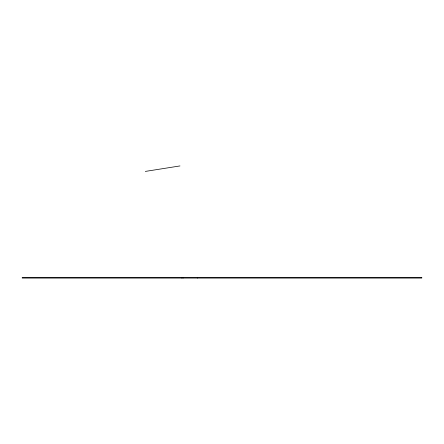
<?xml version="1.0" encoding="UTF-8"?>
<svg xmlns="http://www.w3.org/2000/svg" width="444" height="444" viewBox="0 0 444 444"><rect width="100%" height="100%" fill="white"/><g stroke="black" fill="none" stroke-linecap="round" stroke-linejoin="round"><path stroke-width="0.67" d="M145.327 171.417L179.975 165.934M197.447 277.472L197.447 278.066M183.072 277.472L183.072 278.066M181.879 277.472L181.879 278.066M421.8 277.617L22.2 277.617L22.2 278.066L421.8 278.066L421.8 277.617"/></g></svg>
